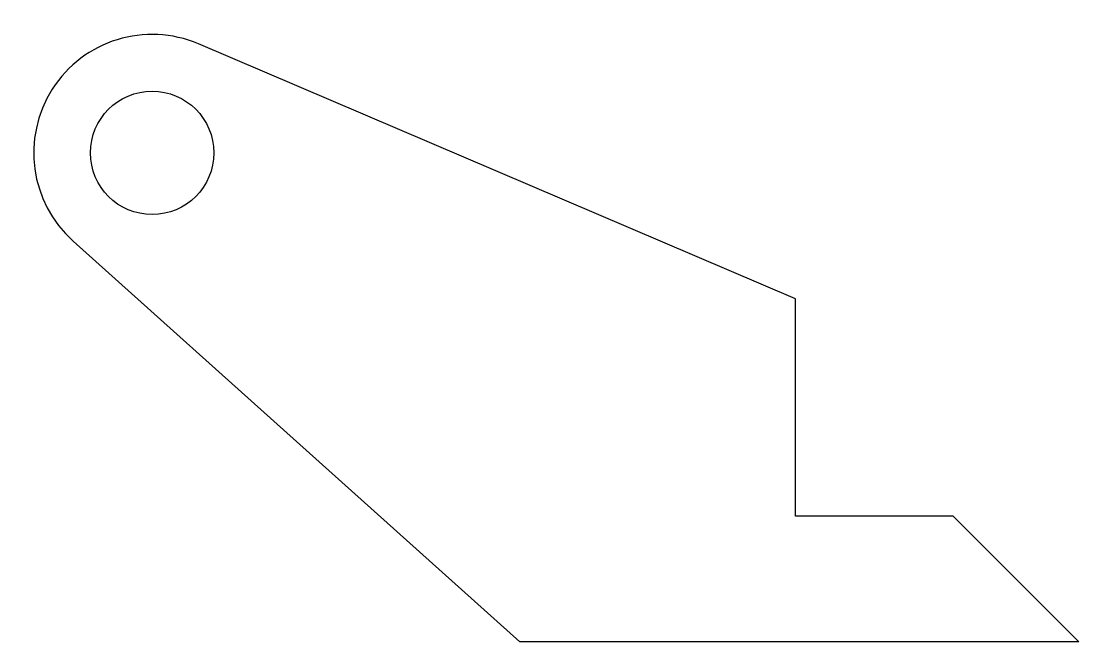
# Model space of a CAD drawing. Extents: x -249 to 91, y -117 to 83.
import ezdxf

# ---------------------------------------------------------------- set-up
doc = ezdxf.new("R2010")
doc.units = 0
doc.layers.get('0').update_dxf_attribs({"linetype": 'continuous'})

# ---------------------------------------------------------------- blocks, each defined once
blk = doc.blocks.new('FACE016')
at = {"color": 0}
for p, q in [((0, -6.35), (-192.04, 75.68)), ((-232.45, 12.27), (-88.72, -116.61)), ((0, -76.2), (0, -6.35)), ((50.8, -76.2), (0, -76.2)), ((91.21, -116.61), (50.8, -76.2)), ((91.21, -116.61), (-88.72, -116.61))]:
    blk.add_line(p, q, dxfattribs=at)
blk.add_circle((-207.01, 40.64), 19.84, dxfattribs=at)
blk.add_arc((-207.01, 40.64), 38.1, 66.8713, -131.8844, dxfattribs=at)

msp = doc.modelspace()

# ---------------------------------------------------------------- block references
at = {"color": 0}
msp.add_blockref('FACE016', (0, 0), dxfattribs=at)

doc.saveas('drawing.dxf')
